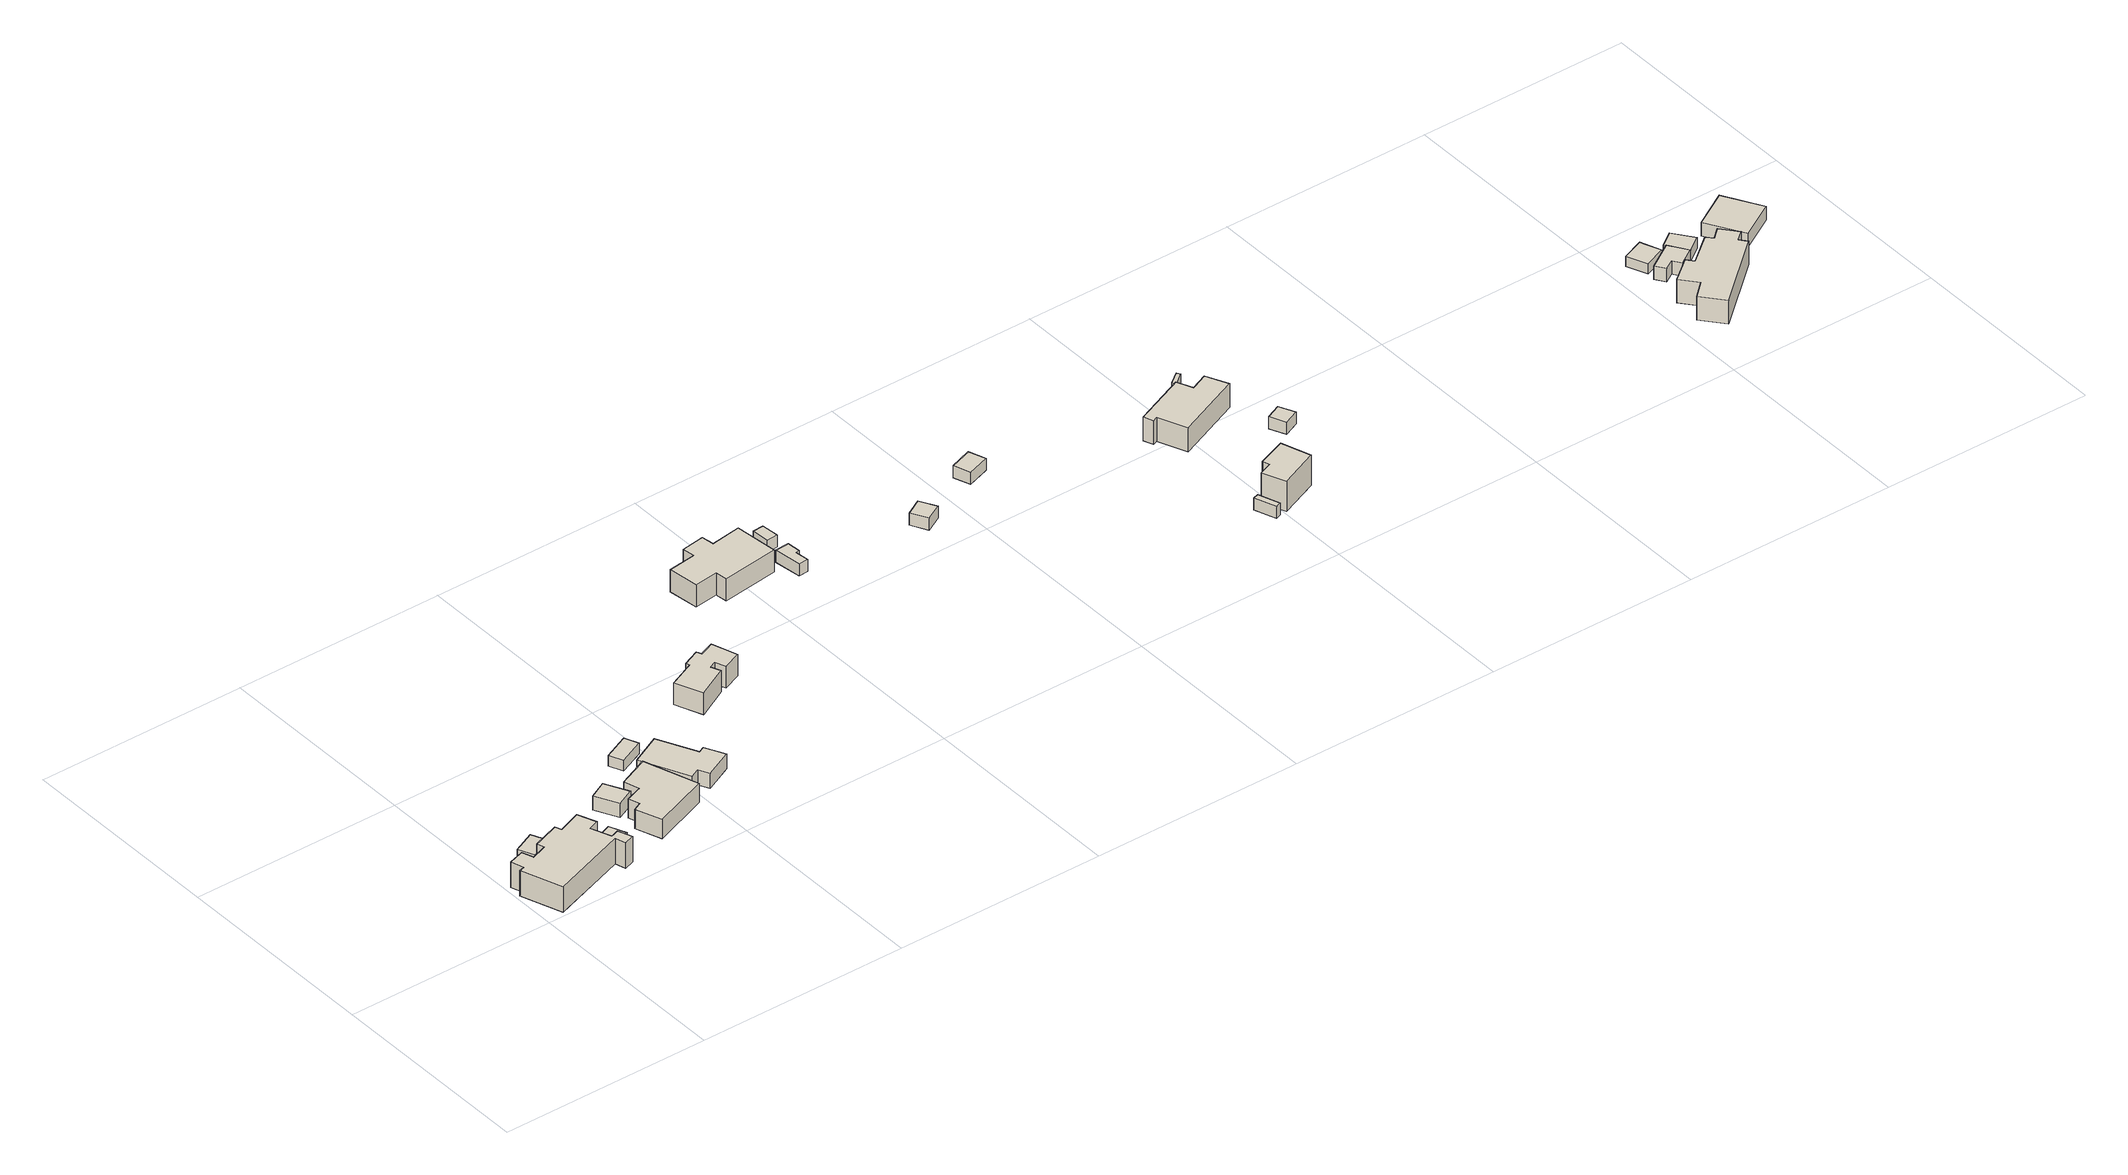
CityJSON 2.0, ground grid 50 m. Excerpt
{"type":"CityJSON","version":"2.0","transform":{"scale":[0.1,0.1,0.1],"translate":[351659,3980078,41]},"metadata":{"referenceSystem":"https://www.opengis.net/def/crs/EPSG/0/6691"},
"CityObjects":{
"building1":{"type":"Building","attributes":{"measuredHeight":8.6},"geometry":[{"type":"Solid","lod":"1","boundaries":[[[[0,1,2,3,4,5,6,7,8,9,10,11,12,13,14,15,16,17]],[[16,18,19,17]],[[15,20,18,16]],[[14,21,20,15]],[[13,22,21,14]],[[12,23,22,13]],[[11,24,23,12]],[[10,25,24,11]],[[9,26,25,10]],[[8,27,26,9]],[[7,28,27,8]],[[6,29,28,7]],[[5,30,29,6]],[[4,31,30,5]],[[3,32,31,4]],[[2,33,32,3]],[[1,34,33,2]],[[0,35,34,1]],[[17,19,35,0]],[[18,20,21,22,23,24,25,26,27,28,29,30,31,32,33,34,35,19]]]]}]},
"building2":{"type":"Building","attributes":{"measuredHeight":2.8},"geometry":[{"type":"Solid","lod":"1","boundaries":[[[[36,37,38,39]],[[38,40,41,39]],[[37,42,40,38]],[[36,43,42,37]],[[39,41,43,36]],[[40,42,43,41]]]]}]},
"building3":{"type":"Building","attributes":{"measuredHeight":3},"geometry":[{"type":"Solid","lod":"1","boundaries":[[[[44,45,46,47]],[[46,48,49,47]],[[45,50,48,46]],[[44,51,50,45]],[[47,49,51,44]],[[48,50,51,49]]]]}]},
"building4":{"type":"Building","attributes":{"measuredHeight":4},"geometry":[{"type":"Solid","lod":"1","boundaries":[[[[52,53,54,55]],[[54,56,57,55]],[[53,58,56,54]],[[52,59,58,53]],[[55,57,59,52]],[[56,58,59,57]]]]}]},
"building5":{"type":"Building","attributes":{"measuredHeight":6.2},"geometry":[{"type":"Solid","lod":"1","boundaries":[[[[60,61,62,63,64,65,66,67]],[[66,68,69,67]],[[65,70,68,66]],[[64,71,70,65]],[[63,72,71,64]],[[62,73,72,63]],[[61,74,73,62]],[[60,75,74,61]],[[67,69,75,60]],[[68,70,71,72,73,74,75,69]]]]}]},
"building6":{"type":"Building","attributes":{"measuredHeight":2.8},"geometry":[{"type":"Solid","lod":"1","boundaries":[[[[76,77,78,79]],[[78,80,81,79]],[[77,82,80,78]],[[76,83,82,77]],[[79,81,83,76]],[[80,82,83,81]]]]}]},
"building7":{"type":"Building","attributes":{"measuredHeight":4.3},"geometry":[{"type":"Solid","lod":"1","boundaries":[[[[84,85,86,87,88,89,90,91]],[[90,92,93,91]],[[89,94,92,90]],[[88,95,94,89]],[[87,96,95,88]],[[86,97,96,87]],[[85,98,97,86]],[[84,99,98,85]],[[91,93,99,84]],[[92,94,95,96,97,98,99,93]]]]}]},
"building8":{"type":"Building","attributes":{"measuredHeight":6.7},"geometry":[{"type":"Solid","lod":"1","boundaries":[[[[100,101,102,103,104,105,106,107,108,109,110,111]],[[110,112,113,111]],[[109,114,112,110]],[[108,115,114,109]],[[107,116,115,108]],[[106,117,116,107]],[[105,118,117,106]],[[104,119,118,105]],[[103,120,119,104]],[[102,121,120,103]],[[101,122,121,102]],[[100,123,122,101]],[[111,113,123,100]],[[112,114,115,116,117,118,119,120,121,122,123,113]]]]}]},
"building9":{"type":"Building","attributes":{"measuredHeight":7.7},"geometry":[{"type":"Solid","lod":"1","boundaries":[[[[124,125,126,127,128,129,130,131,132,133]],[[132,134,135,133]],[[131,136,134,132]],[[130,137,136,131]],[[129,138,137,130]],[[128,139,138,129]],[[127,140,139,128]],[[126,141,140,127]],[[125,142,141,126]],[[124,143,142,125]],[[133,135,143,124]],[[134,136,137,138,139,140,141,142,143,135]]]]}]},
"building10":{"type":"Building","attributes":{"measuredHeight":3},"geometry":[{"type":"Solid","lod":"1","boundaries":[[[[144,145,146,147,148,149]],[[148,150,151,149]],[[147,152,150,148]],[[146,153,152,147]],[[145,154,153,146]],[[144,155,154,145]],[[149,151,155,144]],[[150,152,153,154,155,151]]]]}]},
"building11":{"type":"Building","attributes":{"measuredHeight":3},"geometry":[{"type":"Solid","lod":"1","boundaries":[[[[156,157,158,159]],[[158,160,161,159]],[[157,162,160,158]],[[156,163,162,157]],[[159,161,163,156]],[[160,162,163,161]]]]}]},
"building12":{"type":"Building","attributes":{"measuredHeight":3},"geometry":[{"type":"Solid","lod":"1","boundaries":[[[[164,165,166,167]],[[166,168,169,167]],[[165,170,168,166]],[[164,171,170,165]],[[167,169,171,164]],[[168,170,171,169]]]]}]},
"building13":{"type":"Building","attributes":{"measuredHeight":3},"geometry":[{"type":"Solid","lod":"1","boundaries":[[[[172,173,174,175]],[[174,176,177,175]],[[173,178,176,174]],[[172,179,178,173]],[[175,177,179,172]],[[176,178,179,177]]]]}]},
"building14":{"type":"Building","attributes":{"measuredHeight":3},"geometry":[{"type":"Solid","lod":"1","boundaries":[[[[180,181,182,183]],[[182,184,185,183]],[[181,186,184,182]],[[180,187,186,181]],[[183,185,187,180]],[[184,186,187,185]]]]}]},
"building15":{"type":"Building","attributes":{"measuredHeight":8.7},"geometry":[{"type":"Solid","lod":"1","boundaries":[[[[188,189,190,191,192,193]],[[192,194,195,193]],[[191,196,194,192]],[[190,197,196,191]],[[189,198,197,190]],[[188,199,198,189]],[[193,195,199,188]],[[194,196,197,198,199,195]]]]}]},
"building16":{"type":"Building","attributes":{"measuredHeight":8.2},"geometry":[{"type":"Solid","lod":"1","boundaries":[[[[200,201,202,203,204,205,206,207]],[[206,208,209,207]],[[205,210,208,206]],[[204,211,210,205]],[[203,212,211,204]],[[202,213,212,203]],[[201,214,213,202]],[[200,215,214,201]],[[207,209,215,200]],[[208,210,211,212,213,214,215,209]]]]}]},
"building17":{"type":"Building","attributes":{"measuredHeight":3},"geometry":[{"type":"Solid","lod":"1","boundaries":[[[[216,217,218,219]],[[218,220,221,219]],[[217,222,220,218]],[[216,223,222,217]],[[219,221,223,216]],[[220,222,223,221]]]]}]},
"building18":{"type":"Building","attributes":{"measuredHeight":3},"geometry":[{"type":"Solid","lod":"1","boundaries":[[[[224,225,226,227]],[[226,228,229,227]],[[225,230,228,226]],[[224,231,230,225]],[[227,229,231,224]],[[228,230,231,229]]]]}]},
"building19":{"type":"Building","attributes":{"measuredHeight":2.5},"geometry":[{"type":"Solid","lod":"1","boundaries":[[[[232,233,234,235]],[[234,236,237,235]],[[233,238,236,234]],[[232,239,238,233]],[[235,237,239,232]],[[236,238,239,237]]]]}]},
"building20":{"type":"Building","attributes":{"measuredHeight":3.3},"geometry":[{"type":"Solid","lod":"1","boundaries":[[[[240,241,242,243,244,245]],[[244,246,247,245]],[[243,248,246,244]],[[242,249,248,243]],[[241,250,249,242]],[[240,251,250,241]],[[245,247,251,240]],[[246,248,249,250,251,247]]]]}]},
"building21":{"type":"Building","attributes":{"measuredHeight":7.9},"geometry":[{"type":"Solid","lod":"1","boundaries":[[[[252,253,254,255,256,257,258,259,260,261,262,263]],[[262,264,265,263]],[[261,266,264,262]],[[260,267,266,261]],[[259,268,267,260]],[[258,269,268,259]],[[257,270,269,258]],[[256,271,270,257]],[[255,272,271,256]],[[254,273,272,255]],[[253,274,273,254]],[[252,275,274,253]],[[263,265,275,252]],[[264,266,267,268,269,270,271,272,273,274,275,265]]]]}]},
"building22":{"type":"Building","attributes":{"measuredHeight":2.8},"geometry":[{"type":"Solid","lod":"1","boundaries":[[[[276,277,278,279]],[[278,280,281,279]],[[277,282,280,278]],[[276,283,282,277]],[[279,281,283,276]],[[280,282,283,281]]]]}]},
"building23":{"type":"Building","attributes":{"measuredHeight":4},"geometry":[{"type":"Solid","lod":"1","boundaries":[[[[284,285,286,287]],[[286,288,289,287]],[[285,290,288,286]],[[284,291,290,285]],[[287,289,291,284]],[[288,290,291,289]]]]}]}
},
"vertices":[
[153,177,3],[159,162,3],[213,183,3],[230,139,3],[206,130,3],[224,83,3],[243,90,3],[256,56,3],[231,47,3],[224,72,3],[42,9,3],[8,105,3],[21,109,3],[11,139,3],[48,151,3],[58,124,3],[95,137,3],[89,154,3],[95,137,66],[89,154,66],[58,124,66],[48,151,66],[11,139,66],[21,109,66],[8,105,66],[42,9,66],[224,72,66],[231,47,66],[256,56,66],[243,90,66],[224,83,66],[206,130,66],[230,139,66],[213,183,66],[159,162,66],[153,177,66],
[122,217,9],[139,180,9],[88,157,9],[71,194,9],[88,157,38],[71,194,38],[139,180,38],[122,217,38],
[266,148,3],[282,108,3],[248,95,3],[232,135,3],[248,95,33],[232,135,33],[282,108,33],[266,148,33],
[369,208,3],[327,188,3],[300,242,3],[341,263,3],[300,242,38],[341,263,38],[327,188,38],[369,208,38],
[441,260,1],[484,132,1],[351,83,1],[329,143,1],[349,153,1],[340,179,1],[379,193,1],[368,229,1],[379,193,49],[368,229,49],[340,179,49],[349,153,49],[329,143,49],[351,83,49],[484,132,49],[441,260,49],
[473,363,5],[487,331,5],[427,304,5],[413,336,5],[427,304,32],[413,336,32],[487,331,32],[473,363,32],
[557,225,3],[572,232,3],[595,186,3],[529,154,3],[516,179,3],[495,169,3],[441,280,3],[513,315,3],[441,280,40],[513,315,40],[495,169,40],[516,179,40],[529,154,40],[595,186,40],[572,232,40],[557,225,40],
[707,448,3],[703,456,3],[744,474,3],[749,462,3],[784,476,3],[804,416,3],[761,399,3],[751,423,3],[735,416,3],[745,394,3],[671,356,3],[644,420,3],[671,356,57],[644,420,57],[745,394,57],[735,416,57],[751,423,57],[761,399,57],[804,416,57],[784,476,57],[749,462,57],[744,474,57],[703,456,57],[707,448,57],
[1060,742,9],[1071,639,9],[936,622,9],[932,650,9],[876,643,9],[867,715,9],[933,724,9],[929,753,9],[984,761,9],[988,731,9],[984,761,64],[988,731,64],[929,753,64],[933,724,64],[867,715,64],[876,643,64],[932,650,64],[936,622,64],[1071,639,64],[1060,742,64],
[1126,664,10],[1129,632,10],[1120,631,10],[1124,599,10],[1101,597,10],[1093,662,10],[1101,597,40],[1093,662,40],[1124,599,40],[1120,631,40],[1129,632,40],[1126,664,40],
[1122,741,11],[1126,699,11],[1099,697,11],[1096,739,11],[1099,697,41],[1096,739,41],[1126,699,41],[1122,741,41],
[1412,610,17],[1433,571,17],[1394,550,17],[1373,588,17],[1394,550,47],[1373,588,47],[1433,571,47],[1412,610,47],
[1591,675,19],[1605,636,19],[1552,618,19],[1538,657,19],[1552,618,49],[1538,657,49],[1605,636,49],[1591,675,49],
[1965,217,9],[1983,167,9],[1970,162,9],[1952,213,9],[1970,162,39],[1952,213,39],[1983,167,39],[1965,217,39],
[2091,205,11],[1998,166,11],[1976,220,11],[2007,232,11],[2001,248,11],[2068,274,11],[2001,248,86],[2068,274,86],[2007,232,86],[1976,220,86],[1998,166,86],[2091,205,86],
[2040,577,15],[2056,540,15],[2097,558,15],[2121,506,15],[1964,440,15],[1936,507,15],[1925,502,15],[1916,525,15],[1925,502,74],[1916,525,74],[1936,507,74],[1964,440,74],[2121,506,74],[2097,558,74],[2056,540,74],[2040,577,74],
[2081,629,17],[2087,621,17],[2059,599,17],[2053,608,17],[2059,599,47],[2053,608,47],[2087,621,47],[2081,629,47],
[2172,416,17],[2189,379,17],[2153,363,17],[2136,400,17],[2153,363,47],[2136,400,47],[2189,379,47],[2172,416,47],
[3086,413,13],[3105,366,13],[3055,345,13],[3035,393,13],[3055,345,38],[3035,393,38],[3105,366,38],[3086,413,38],
[3113,361,16],[3141,319,16],[3101,293,16],[3089,313,16],[3065,298,16],[3050,321,16],[3065,298,49],[3050,321,49],[3089,313,49],[3101,293,49],[3141,319,49],[3113,361,49],
[3167,305,19],[3180,291,19],[3204,312,19],[3235,275,19],[3214,257,19],[3227,240,19],[3073,108,19],[3031,158,19],[3066,190,19],[3035,228,19],[3089,270,19],[3102,254,19],[3089,270,77],[3102,254,77],[3035,228,77],[3066,190,77],[3031,158,77],[3073,108,77],[3227,240,77],[3214,257,77],[3235,275,77],[3204,312,77],[3180,291,77],[3167,305,77],
[3149,397,14],[3183,351,14],[3147,325,14],[3113,371,14],[3147,325,42],[3113,371,42],[3183,351,42],[3149,397,42],
[3350,340,15],[3266,291,15],[3215,378,15],[3299,427,15],[3215,378,49],[3299,427,49],[3266,291,49],[3350,340,49]
]}
